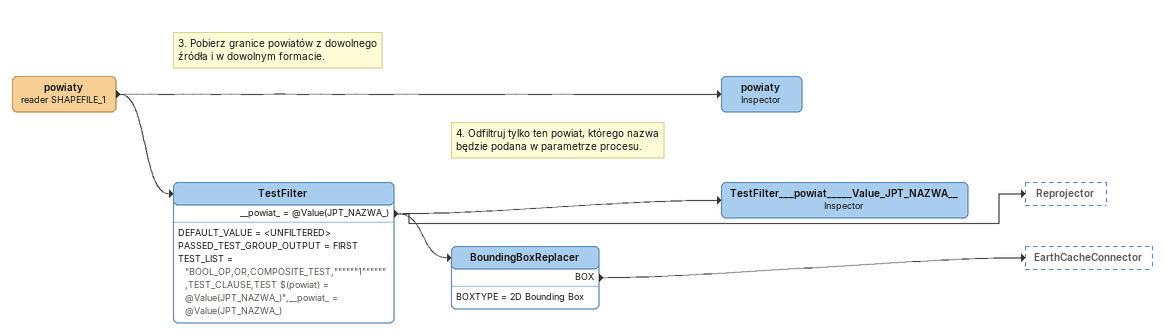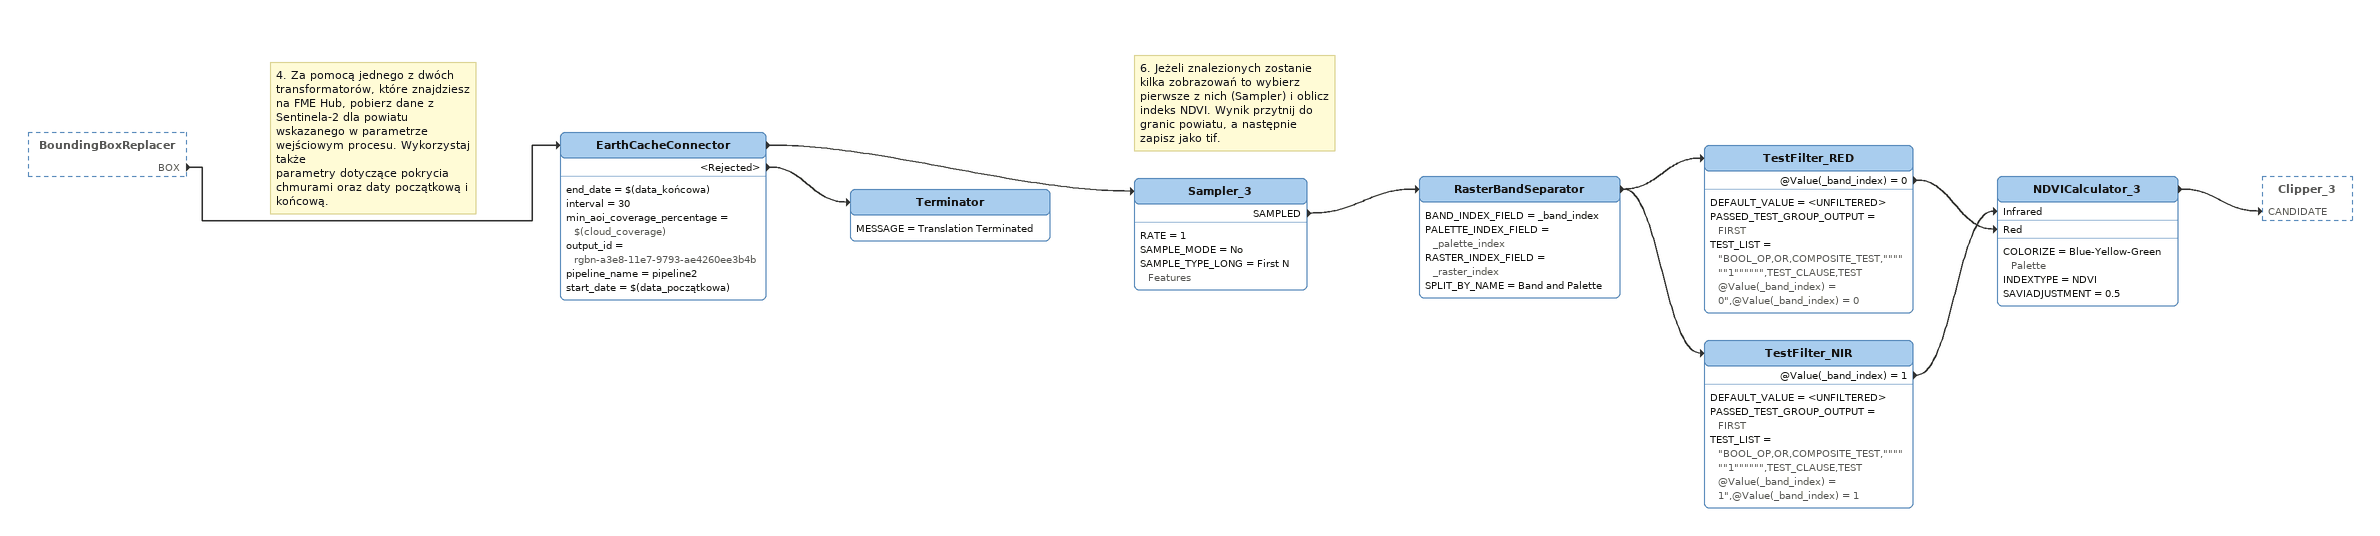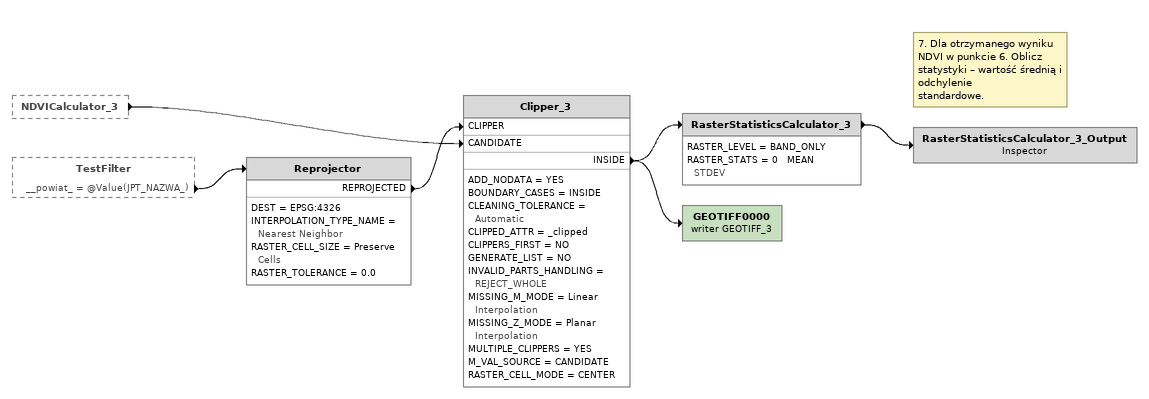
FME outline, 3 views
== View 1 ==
Note: 3. Pobierz granice powiatów z dowolnego źródła i w dowolnym formacie.
powiaty (reader SHAPEFILE_1)
    -> powiaty
    -> TestFilter
powiaty: Inspector
TestFilter
    DEFAULT_VALUE = <UNFILTERED>
    PASSED_TEST_GROUP_OUTPUT = FIRST
    TEST_LIST = "BOOL_OP,OR,COMPOSITE_TEST,""""""1"""""",TEST_CLAUSE,TEST $(powiat) = @Value(JPT_NAZWA_)",__powiat_ = @Value(JPT_NAZWA_)
    __powiat_ = @Value(JPT_NAZWA_) -> TestFilter___powiat_____Value_JPT_NAZWA__
    __powiat_ = @Value(JPT_NAZWA_) -> Reprojector
    __powiat_ = @Value(JPT_NAZWA_) -> BoundingBoxReplacer
TestFilter___powiat_____Value_JPT_NAZWA__: Inspector
Note: 4. Odfiltruj tylko ten powiat, którego nazwa będzie podana w parametrze procesu.
BoundingBoxReplacer
    BOXTYPE = 2D Bounding Box
    BOX -> EarthCacheConnector

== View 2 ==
BoundingBoxReplacer [outside]
    BOX -> EarthCacheConnector
Note: 4. Za pomocą jednego z dwóch transformatorów, które znajdziesz na FME Hub, pobierz dane z / Sentinela-2 dla powiatu wskazanego w parametrze wejściowym procesu. Wykorzystaj także / parametry dotyczące pokrycia chmurami oraz daty początkową i końcową.
EarthCacheConnector
    end_date = $(data_końcowa)
    interval = 30
    min_aoi_coverage_percentage = $(cloud_coverage)
    output_id = rgbn-a3e8-11e7-9793-ae4260ee3b4b
    pipeline_name = pipeline2
    start_date = $(data_początkowa)
    -> Sampler_3
    <Rejected> -> Terminator
Note: 6. Jeżeli znalezionych zostanie kilka zobrazowań to wybierz pierwsze z nich (Sampler) i oblicz / indeks NDVI. Wynik przytnij do granic powiatu, a następnie zapisz jako tif.
Sampler_3
    RATE = 1
    SAMPLE_MODE = No
    SAMPLE_TYPE_LONG = First N Features
    SAMPLED -> RasterBandSeparator
RasterBandSeparator
    BAND_INDEX_FIELD = _band_index
    PALETTE_INDEX_FIELD = _palette_index
    RASTER_INDEX_FIELD = _raster_index
    SPLIT_BY_NAME = Band and Palette
    -> TestFilter_RED
    -> TestFilter_NIR
TestFilter_RED
    DEFAULT_VALUE = <UNFILTERED>
    PASSED_TEST_GROUP_OUTPUT = FIRST
    TEST_LIST = "BOOL_OP,OR,COMPOSITE_TEST,""""""1"""""",TEST_CLAUSE,TEST @Value(_band_index) = 0",@Value(_band_index) = 0
    @Value(_band_index) = 0 -> NDVICalculator_3 [Red]
TestFilter_NIR
    DEFAULT_VALUE = <UNFILTERED>
    PASSED_TEST_GROUP_OUTPUT = FIRST
    TEST_LIST = "BOOL_OP,OR,COMPOSITE_TEST,""""""1"""""",TEST_CLAUSE,TEST @Value(_band_index) = 1",@Value(_band_index) = 1
    @Value(_band_index) = 1 -> NDVICalculator_3 [Infrared]
NDVICalculator_3
    COLORIZE = Blue-Yellow-Green Palette
    INDEXTYPE = NDVI
    SAVIADJUSTMENT = 0.5
    -> Clipper_3 [CANDIDATE]
Terminator
    MESSAGE = Translation Terminated

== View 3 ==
NDVICalculator_3 [outside]
    -> Clipper_3 [CANDIDATE]
TestFilter [outside]
    __powiat_ = @Value(JPT_NAZWA_) -> Reprojector
Reprojector
    DEST = EPSG:4326
    INTERPOLATION_TYPE_NAME = Nearest Neighbor
    RASTER_CELL_SIZE = Preserve Cells
    RASTER_TOLERANCE = 0.0
    REPROJECTED -> Clipper_3 [CLIPPER]
Clipper_3
    ADD_NODATA = YES
    BOUNDARY_CASES = INSIDE
    CLEANING_TOLERANCE = Automatic
    CLIPPED_ATTR = _clipped
    CLIPPERS_FIRST = NO
    GENERATE_LIST = NO
    INVALID_PARTS_HANDLING = REJECT_WHOLE
    MISSING_M_MODE = Linear Interpolation
    MISSING_Z_MODE = Planar Interpolation
    MULTIPLE_CLIPPERS = YES
    M_VAL_SOURCE = CANDIDATE
    RASTER_CELL_MODE = CENTER
    INSIDE -> RasterStatisticsCalculator_3
    INSIDE -> GEOTIFF0000 (writer GEOTIFF_3)
RasterStatisticsCalculator_3
    RASTER_LEVEL = BAND_ONLY
    RASTER_STATS = 0   MEAN   STDEV
    -> RasterStatisticsCalculator_3_Output
Note: 7. Dla otrzymanego wyniku NDVI w punkcie 6. Oblicz statystyki – wartość średnią i odchylenie / standardowe.
RasterStatisticsCalculator_3_Output: Inspector
GEOTIFF0000 (writer GEOTIFF_3)
